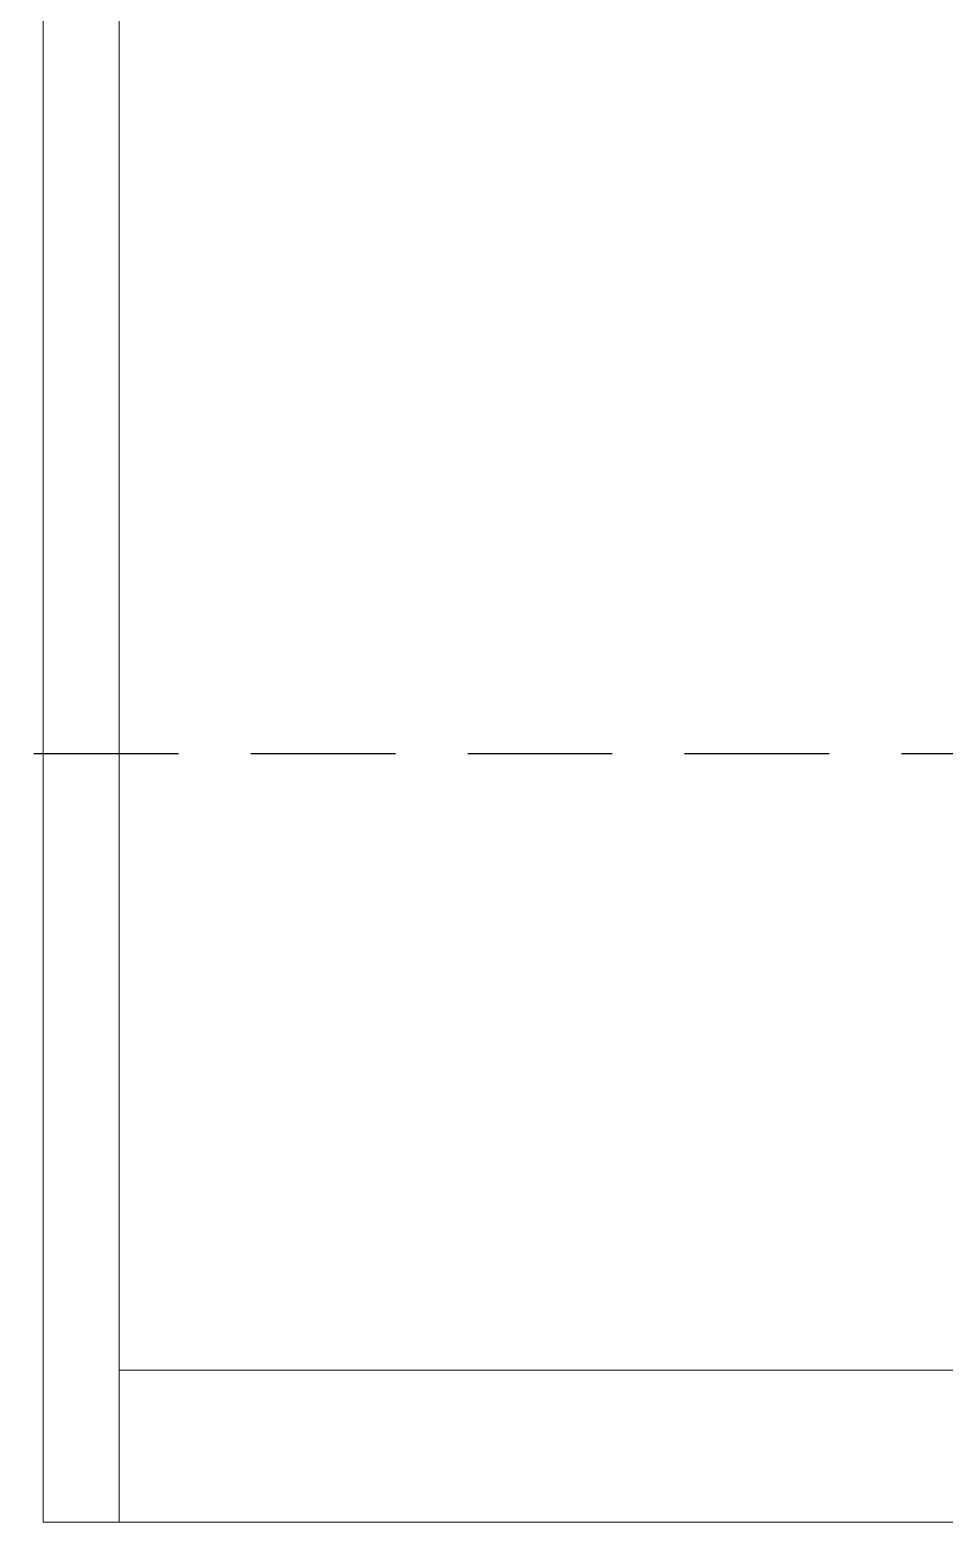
# Model space of a CAD drawing. Header units: inches. Extents: x 921646 to 2157952, y -92667 to 262089.
# Drawn here: x 1985177 to 1986381, y 200311 to 202277 of the extents above; entities that cross this region are included whole.
import ezdxf

# ---------------------------------------------------------------- set-up
doc = ezdxf.new("R2010")
doc.units = ezdxf.units.IN
doc.header["$MEASUREMENT"] = 0
doc.linetypes.add('DASHDOT', pattern=[1, 0.5, -0.25, 0, -0.25])
doc.linetypes.add('DASHED2', pattern=[9.525, 6.35, -3.175])
for name, color, linetype, lineweight in [('01-WALL', 10, 'Continuous', 35), ('04-TRUC', 40, 'DASHDOT', 9), ('09-DIMOUT', 251, 'Continuous', 9), ('13-VATDUNG', 104, 'Continuous', 13)]:
    doc.layers.add(name, color=color, linetype=linetype, lineweight=lineweight)
doc.layers.add('08-HATCH', color=130, linetype='Continuous')

# ---------------------------------------------------------------- blocks, each defined once
blk = doc.blocks.new('luoi')
at = {"layer": '04-TRUC', "ltscale": 500}
blk.add_line((1728830.4, 124594.3), (1752564.3, 124594.3), dxfattribs=at)
blk = doc.blocks.new('tuong t2')
at = {"layer": '09-DIMOUT'}
for p, q in [((1730397.7, 112589.3), (1730397.7, 117589.3)), ((1730497.7, 112589.3), (1730497.7, 117489.3)), ((1730397.7, 112589.3), (1731737.7, 112589.3))]:
    blk.add_line(p, q, dxfattribs=at)

msp = doc.modelspace()

# ---------------------------------------------------------------- linework, layer by layer
at = {"layer": '08-HATCH', "linetype": 'DASHED2', "ltscale": 30}
msp.add_line((1981753.1, 201323.7), (2008738.2, 201323.7), dxfattribs=at)
at = {"layer": '09-DIMOUT'}
msp.add_line((1986534.4, 200511), (1985294.4, 200511), dxfattribs=at)

# ---------------------------------------------------------------- block references
at = {"layer": '01-WALL'}
msp.add_blockref('luoi', (255072.6, 75716.7), dxfattribs=at)
at = {"layer": '13-VATDUNG'}
msp.add_blockref('tuong t2', (254796.7, 87721.6), dxfattribs=at)

doc.saveas('drawing.dxf')
